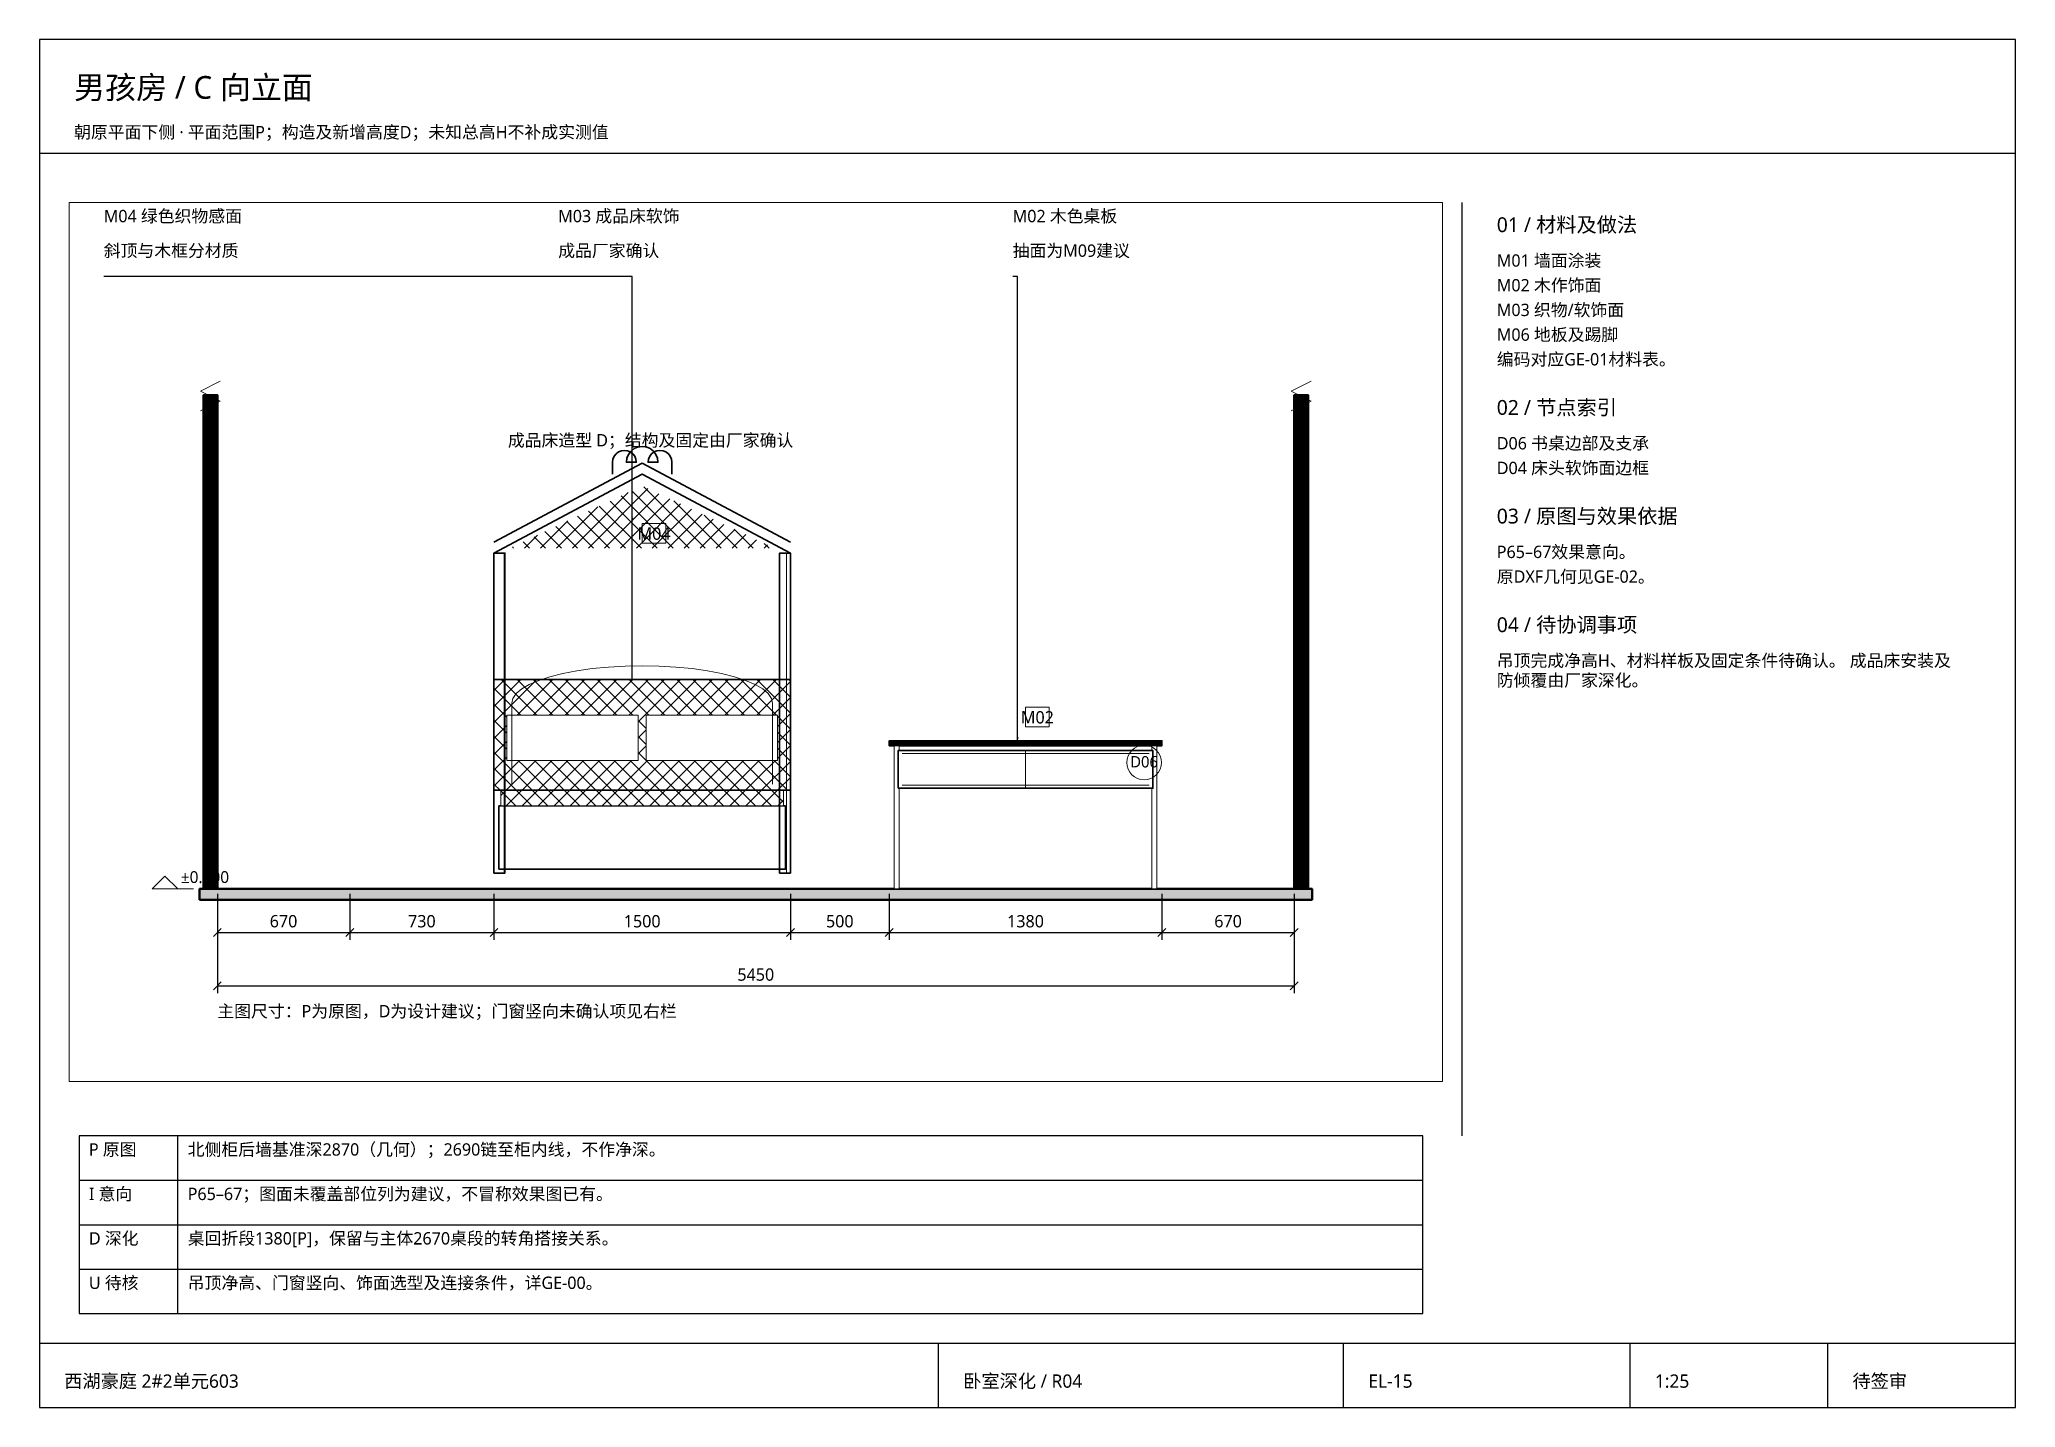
# Paper-space layout 'EL-15' of a CAD drawing. Header units: millimetres. Extents: x 10 to 410, y 10 to 287.
# The model-space entities are those that its viewports show. They can reach past a viewport. Long polylines and large blocks are cut down to what shows.
import ezdxf
from ezdxf.enums import TextEntityAlignment as Align

# ---------------------------------------------------------------- set-up
doc = ezdxf.new("R2010")
doc.units = ezdxf.units.MM
doc.linetypes.add('DASHED', pattern=[1.524, 1.27, -0.254])
for name, color, linetype, lineweight in [('A-DETAIL', 7, 'Continuous', 18), ('A-DIM', 7, 'Continuous', 13), ('A-FLOOR', 7, 'Continuous', 50), ('A-HATCH', 8, 'Continuous', 9), ('A-MATERIAL', 7, 'Continuous', 13), ('A-OUTLINE', 7, 'Continuous', 35), ('A-PENDING', 8, 'DASHED', 13), ('A-SYMBOL', 7, 'Continuous', 18), ('A-TEXT', 7, 'Continuous', 13), ('A-WALL', 7, 'Continuous', 50), ('S-FRAME', 7, 'Continuous', 25), ('S-TEXT', 7, 'Continuous', 13)]:
    doc.layers.add(name, color=color, linetype=linetype, lineweight=lineweight)
doc.layers.add('S-VPORT', color=7, linetype='Continuous', lineweight=0, plot=False)
doc.styles.add('CN', font='NotoSansCJK-Regular.ttc')
doc.styles.add('OpenSansCondensed-Light', font='OpenSansCondensed-Light.ttf')
doc.dimstyles.new('EZDXF', dxfattribs={"dimtxt": 0.25, "dimasz": 0.175, "dimexe": 0.375, "dimexo": 0.125, "dimgap": 0.1, "dimtad": 1, "dimlfac": 100, "dimzin": 12, "dimdsep": 46, "dimtxsty": 'OpenSansCondensed-Light', "dimblk": 'ARCHTICK', "dimcen": 2.5, "dimazin": 3, "dimtfac": 0.5, "dimtmove": 2, "dimatfit": 3, "dimarcsym": 0})

# ---------------------------------------------------------------- blocks, each defined once
blk = doc.blocks.new('_ARCHTICK')
at = {"color": 0, "linetype": 'ByBlock', "const_width": 0.15}
blk.add_lwpolyline([(-0.5, -0.5), (0.5, 0.5)], dxfattribs=at)
blk = doc.blocks.new('LEVEL-FFL')
blk.add_line((0, 0), (210, 0))
blk.add_lwpolyline([(0, 0), (65, 65), (130, 0)], close=True)
at = {"style": 'CN'}
blk.add_attdef('VALUE', (145, 30), '', height=60, dxfattribs=at)

msp = doc.modelspace()

# ---------------------------------------------------------------- hatches: boundary and pattern name
at = {"layer": 'A-FLOOR'}
h = msp.add_hatch(color=7, dxfattribs=at)
h.dxf.hatch_style = 1
h.paths.add_polyline_path([(179910, -55), (185540, -55), (185540, 0), (179910, 0)])
at = {"layer": 'A-HATCH'}
h = msp.add_hatch(dxfattribs=at)
h.set_pattern_fill('ANSI31', scale=1.5)
h.paths.add_polyline_path([(179930, 0), (180000, 0), (180000, 2500), (179930, 2500)])
h = msp.add_hatch(dxfattribs=at)
h.set_pattern_fill('ANSI31', scale=1.5)
h.paths.add_polyline_path([(185450, 0), (185520, 0), (185520, 2500), (185450, 2500)])
h = msp.add_hatch(dxfattribs=at)
h.set_pattern_fill('ANSI37', scale=18)
h.paths.add_polyline_path([(181480, 1725), (182150, 2040), (182820, 1725)])

# ---------------------------------------------------------------- linework, layer by layer
at = {"layer": 'A-FLOOR'}
msp.add_line((179910, 0), (185540, 0), dxfattribs=at)
msp.add_lwpolyline([(179910, -55), (185540, -55), (185540, 0), (179910, 0)], close=True, dxfattribs=at)
at = {"layer": 'A-MATERIAL'}
for points in [[(182150, 1750), (182270, 1750), (182270, 1850), (182150, 1850)], [(184090, 820), (184210, 820), (184210, 920), (184090, 920)]]:
    msp.add_lwpolyline(points, close=True, dxfattribs=at)
at = {"layer": 'A-OUTLINE'}
for points in [[(182000, 2100), (182000, 2160), (182002, 2175.5), (182008, 2190), (182017.6, 2202.4), (182030, 2212), (182044.5, 2218), (182060, 2220), (182075.5, 2218), (182090, 2212), (182102.4, 2202.4), (182112, 2190), (182118, 2175.5), (182120, 2160), (182070, 2160), (182072.7, 2180.7), (182080.7, 2200), (182093.4, 2216.6), (182110, 2229.3), (182129.3, 2237.3), (182150, 2240), (182170.7, 2237.3), (182190, 2229.3), (182206.6, 2216.6), (182219.3, 2200), (182227.3, 2180.7), (182230, 2160), (182180, 2160), (182182, 2175.5), (182188, 2190), (182197.6, 2202.4), (182210, 2212), (182224.5, 2218), (182240, 2220), (182255.5, 2218), (182270, 2212), (182282.4, 2202.4), (182292, 2190), (182298, 2175.5), (182300, 2160), (182300, 2100)], [(181400, 1755), (182150, 2155), (182900, 1755)], [(181400, 1700), (182150, 2100), (182900, 1700)]]:
    msp.add_lwpolyline(points, dxfattribs=at)
at = {"layer": 'A-PENDING'}
for points in [[(179915, 2420), (180015, 2470), (179915, 2520), (180015, 2570)], [(185435, 2420), (185535, 2470), (185435, 2520), (185535, 2570)]]:
    msp.add_lwpolyline(points, dxfattribs=at)
at = {"layer": 'A-WALL'}
for points in [[(179930, 0), (180000, 0), (180000, 2500), (179930, 2500)], [(185450, 0), (185520, 0), (185520, 2500), (185450, 2500)]]:
    msp.add_lwpolyline(points, close=True, dxfattribs=at)

# ---------------------------------------------------------------- block references
at = {"layer": 'A-SYMBOL'}
msp.add_blockref('LEVEL-FFL', (179670, 0), dxfattribs=at).add_auto_attribs({'VALUE': '±0.000'})

# ---------------------------------------------------------------- texts
at = {"layer": 'A-MATERIAL', "style": 'CN'}
for s, p in [('M04', (182210, 1767.5)), ('M02', (184150, 837.5))]:
    msp.add_text(s, height=62.5, dxfattribs=at).set_placement(p, align=Align.CENTER)
at = {"layer": 'A-TEXT', "style": 'CN'}
for s, p in [('成品床造型 D；结构及固定由厂家确认', (181470, 2240)), ('主图尺寸：P为原图，D为设计建议；门窗竖向未确认项见右栏', (180000, -650))]:
    msp.add_text(s, height=62.5, dxfattribs=at).set_placement(p)

# ---------------------------------------------------------------- dimensions: what is measured, and where the dimension line sits
at = {"layer": 'A-DIM'}
for base, p1, p2 in [((180000, -490), (180000, 0), (185450, 0)), ((180000, -220), (180000, 0), (180670, 0)), ((180670, -220), (180670, 0), (181400, 0)), ((181400, -220), (181400, 0), (182900, 0))]:
    msp.add_linear_dim(base=base, p1=p1, p2=p2, dimstyle='EZDXF', override={"dimscale": 25, "dimtxt": 2.5, "dimasz": 2, "dimexe": 1.5, "dimexo": 1, "dimgap": 1, "dimtad": 1, "dimdec": 0, "dimlfac": 1, "dimzin": 8, "dimpost": '', "dimtxsty": 'CN', "dimtsz": 0.8, "dimclrd": 0, "dimclre": 0, "dimclrt": 0}, dxfattribs=at).render()

# ---------------------------------------------------------------- wipeouts: each hides what was drawn before it
for points in [[(183400, 725), (184780, 725), (184780, 750), (183400, 750)], [(181425, 100), (182875, 100), (182875, 420), (181425, 420)]]:
    msp.add_wipeout(points)

# ---------------------------------------------------------------- next in the draw order: hatches: boundary and pattern name
at = {"layer": 'A-HATCH'}
h = msp.add_hatch(dxfattribs=at)
h.set_pattern_fill('ANSI31', scale=1.5)
h.paths.add_polyline_path([(183400, 725), (184780, 725), (184780, 750), (183400, 750)])

# ---------------------------------------------------------------- next in the draw order: linework, layer by layer
at = {"layer": 'A-OUTLINE'}
for points in [[(183400, 725), (184780, 725), (184780, 750), (183400, 750)], [(181425, 100), (182875, 100), (182875, 420), (181425, 420)]]:
    msp.add_lwpolyline(points, close=True, dxfattribs=at)

# ---------------------------------------------------------------- next in the draw order: wipeouts: each hides what was drawn before it
for points in [[(183425, 0), (183450, 0), (183450, 725), (183425, 725)], [(184730, 0), (184755, 0), (184755, 725), (184730, 725)], [(181435, 420), (182865, 420), (182865, 590), (181435, 590)]]:
    msp.add_wipeout(points)

# ---------------------------------------------------------------- next in the draw order: hatches: boundary and pattern name
at = {"layer": 'A-HATCH'}
h = msp.add_hatch(dxfattribs=at)
h.set_pattern_fill('ANSI37', scale=18)
h.paths.add_polyline_path([(181435, 420), (182865, 420), (182865, 590), (181435, 590)])

# ---------------------------------------------------------------- next in the draw order: linework, layer by layer
at = {"layer": 'A-DETAIL'}
msp.add_line((181460, 510), (182840, 510), dxfattribs=at)
for points in [[(183425, 0), (183450, 0), (183450, 725), (183425, 725)], [(184730, 0), (184755, 0), (184755, 725), (184730, 725)], [(181435, 420), (182865, 420), (182865, 590), (181435, 590)]]:
    msp.add_lwpolyline(points, close=True, dxfattribs=at)

# ---------------------------------------------------------------- next in the draw order: dimensions: what is measured, and where the dimension line sits
at = {"layer": 'A-DIM'}
for base, p1, p2 in [((182900, -220), (182900, 0), (183400, 0)), ((183400, -220), (183400, 0), (184780, 0)), ((184780, -220), (184780, 0), (185450, 0))]:
    msp.add_linear_dim(base=base, p1=p1, p2=p2, dimstyle='EZDXF', override={"dimscale": 25, "dimtxt": 2.5, "dimasz": 2, "dimexe": 1.5, "dimexo": 1, "dimgap": 1, "dimtad": 1, "dimdec": 0, "dimlfac": 1, "dimzin": 8, "dimpost": '', "dimtxsty": 'CN', "dimtsz": 0.8, "dimclrd": 0, "dimclre": 0, "dimclrt": 0}, dxfattribs=at).render()

# ---------------------------------------------------------------- next in the draw order: wipeouts: each hides what was drawn before it
for points in [[(181400, 500), (182900, 500), (182900, 1060), (181400, 1060)], [(183445, 510), (184735, 510), (184735, 700), (183445, 700)]]:
    msp.add_wipeout(points)

# ---------------------------------------------------------------- next in the draw order: hatches: boundary and pattern name
at = {"layer": 'A-HATCH'}
h = msp.add_hatch(dxfattribs=at)
h.set_pattern_fill('ANSI37', scale=18)
h.paths.add_polyline_path([(181400, 500), (182900, 500), (182900, 1060), (181400, 1060)])

# ---------------------------------------------------------------- next in the draw order: linework, layer by layer
at = {"layer": 'A-DETAIL'}
for p, q in [((184090, 510), (184090, 700)), ((183465, 685), (184715, 685)), ((183465, 525), (184715, 525))]:
    msp.add_line(p, q, dxfattribs=at)
at = {"layer": 'A-OUTLINE'}
for points in [[(181400, 500), (182900, 500), (182900, 1060), (181400, 1060)], [(183445, 510), (184735, 510), (184735, 700), (183445, 700)]]:
    msp.add_lwpolyline(points, close=True, dxfattribs=at)
at = {"layer": 'A-SYMBOL'}
msp.add_circle((184690, 640), 87.5, dxfattribs=at)

# ---------------------------------------------------------------- next in the draw order: texts
at = {"layer": 'A-SYMBOL', "style": 'CN'}
msp.add_text('D06', height=57.5, dxfattribs=at).set_placement((184690, 615), align=Align.CENTER)

# ---------------------------------------------------------------- next in the draw order: wipeouts: each hides what was drawn before it
msp.add_wipeout([(181465, 650), (182130, 650), (182130, 880), (181465, 880)])

# ---------------------------------------------------------------- next in the draw order: hatches: boundary and pattern name
at = {"layer": 'A-HATCH'}
h = msp.add_hatch(dxfattribs=at)
h.set_pattern_fill('ANSI31', scale=30, angle=45)
h.paths.add_polyline_path([(181400, 80), (181455, 80), (181455, 1700), (181400, 1700)])

# ---------------------------------------------------------------- next in the draw order: linework, layer by layer
at = {"layer": 'A-DETAIL'}
msp.add_lwpolyline([(181465, 650), (182130, 650), (182130, 880), (181465, 880)], close=True, dxfattribs=at)
at = {"layer": 'A-OUTLINE'}
msp.add_lwpolyline([(181400, 80), (181455, 80), (181455, 1700), (181400, 1700)], close=True, dxfattribs=at)

# ---------------------------------------------------------------- next in the draw order: wipeouts: each hides what was drawn before it
msp.add_wipeout([(182170, 650), (182835, 650), (182835, 880), (182170, 880)])

# ---------------------------------------------------------------- next in the draw order: hatches: boundary and pattern name
at = {"layer": 'A-HATCH'}
h = msp.add_hatch(dxfattribs=at)
h.set_pattern_fill('ANSI31', scale=30, angle=45)
h.paths.add_polyline_path([(182845, 80), (182900, 80), (182900, 1700), (182845, 1700)])

# ---------------------------------------------------------------- next in the draw order: linework, layer by layer
at = {"layer": 'A-DETAIL'}
msp.add_lwpolyline([(181490, 530), (181490, 940), (181490, 940), (181495.6, 964.8), (181512.5, 989.2), (181540.2, 1012.7), (181578.4, 1035), (181626.4, 1055.7), (181683.3, 1074.4), (181748.2, 1090.7), (181820, 1104.5), (181897.4, 1115.5), (181979.2, 1123.5), (182063.9, 1128.4), (182150, 1130), (182236.1, 1128.4), (182320.8, 1123.5), (182402.6, 1115.5), (182480, 1104.5), (182551.8, 1090.7), (182616.7, 1074.4), (182673.6, 1055.7), (182721.6, 1035), (182759.8, 1012.7), (182787.5, 989.2), (182804.4, 964.8), (182810, 940), (182810, 530)], dxfattribs=at)
msp.add_lwpolyline([(182170, 650), (182835, 650), (182835, 880), (182170, 880)], close=True, dxfattribs=at)
at = {"layer": 'A-OUTLINE'}
msp.add_lwpolyline([(182845, 80), (182900, 80), (182900, 1700), (182845, 1700)], close=True, dxfattribs=at)

psp = doc.layouts.new('EL-15')

# ---------------------------------------------------------------- linework, layer by layer
at = {"layer": 'S-FRAME'}
for p, q in [((10, 264), (410, 264)), ((298, 65), (298, 254)), ((38, 29), (38, 65)), ((18, 56), (290, 56)), ((18, 47), (290, 47)), ((18, 38), (290, 38)), ((10, 23), (410, 23)), ((192, 10), (192, 23)), ((274, 10), (274, 23)), ((332, 10), (332, 23)), ((372, 10), (372, 23))]:
    psp.add_line(p, q, dxfattribs=at)
for points in [[(10, 10), (410, 10), (410, 287), (10, 287)], [(18, 29), (290, 29), (290, 65), (18, 65)]]:
    psp.add_lwpolyline(points, close=True, dxfattribs=at)

# ---------------------------------------------------------------- texts
at = {"layer": 'S-TEXT', "style": 'CN'}
for s, height, p in [('男孩房 / C 向立面', 4.6, (17, 275)), ('朝原平面下侧 · 平面范围P；构造及新增高度D；未知总高H不补成实测值', 2.5, (17, 267)), ('M04 绿色织物感面', 2.5, (23, 250)), ('M03 成品床软饰', 2.5, (115, 250)), ('M02 木色桌板', 2.5, (207, 250)), ('01 / 材料及做法', 3, (305, 248)), ('斜顶与木框分材质', 2.5, (23, 243)), ('成品厂家确认', 2.5, (115, 243)), ('抽面为M09建议', 2.5, (207, 243)), ('M01 墙面涂装', 2.5, (305, 241)), ('M02 木作饰面', 2.5, (305, 236)), ('M03 织物/软饰面', 2.5, (305, 231)), ('M06 地板及踢脚', 2.5, (305, 226)), ('编码对应GE-01材料表。', 2.5, (305, 221)), ('02 / 节点索引', 3, (305, 211)), ('D06 书桌边部及支承', 2.5, (305, 204)), ('D04 床头软饰面边框', 2.5, (305, 199)), ('03 / 原图与效果依据', 3, (305, 189)), ('P65–67效果意向。', 2.5, (305, 182)), ('原DXF几何见GE-02。', 2.5, (305, 177)), ('04 / 待协调事项', 3, (305, 167)), ('吊顶完成净高H、材料样板及固定条件待确认。 成品床安装及', 2.5, (305, 160)), ('防倾覆由厂家深化。', 2.5, (305, 156)), ('P 原图', 2.5, (20, 61)), ('北侧柜后墙基准深2870（几何）；2690链至柜内线，不作净深。', 2.5, (40, 61)), ('I 意向', 2.5, (20, 52)), ('P65–67；图面未覆盖部位列为建议，不冒称效果图已有。', 2.5, (40, 52)), ('D 深化', 2.5, (20, 43)), ('桌回折段1380[P]，保留与主体2670桌段的转角搭接关系。', 2.5, (40, 43)), ('U 待核', 2.5, (20, 34)), ('吊顶净高、门窗竖向、饰面选型及连接条件，详GE-00。', 2.5, (40, 34)), ('西湖豪庭 2#2单元603', 2.7, (15, 14)), ('卧室深化 / R04', 2.7, (197, 14)), ('EL-15', 2.7, (279, 14)), ('1:25', 2.7, (337, 14)), ('待签审', 2.7, (377, 14))]:
    psp.add_text(s, height=height, dxfattribs=at).set_placement(p)

# ---------------------------------------------------------------- leaders
at = {"layer": 'A-MATERIAL'}
for points in [[(130, 189), (130, 239), (23, 239)], [(130, 151), (130, 239), (115, 239)], [(208, 144.6), (208, 239), (207, 239)]]:
    psp.add_leader(points, dimstyle='EZDXF', override={"dimscale": 1, "dimasz": 1.2}, dxfattribs=at)

# ---------------------------------------------------------------- viewports
at = {"layer": 'S-VPORT'}
psp.add_viewport(center=(155, 165), size=(278, 178), view_center_point=(182725, 1250), view_height=4450, dxfattribs=at)

doc.saveas('drawing.dxf')
